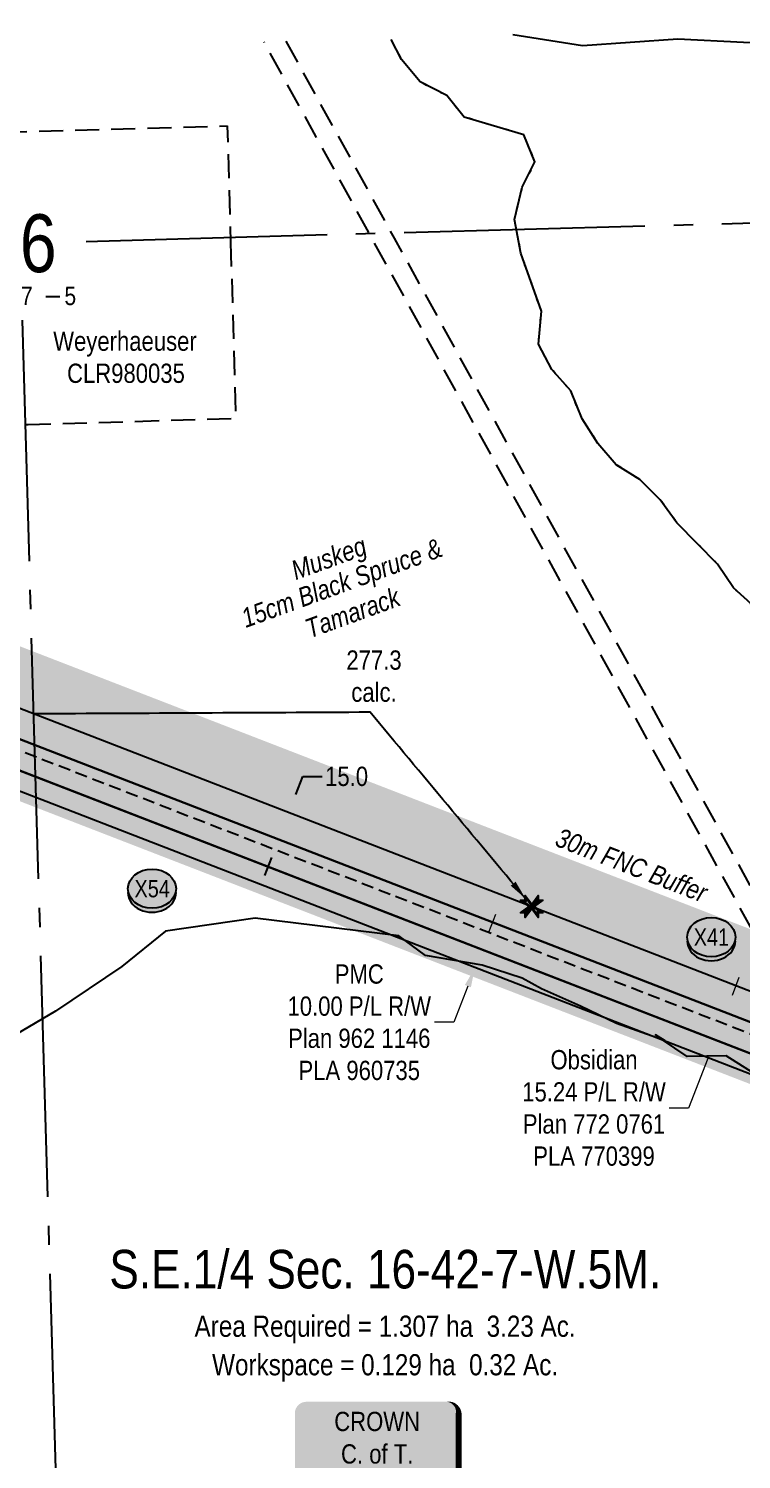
# Model space of a CAD drawing. Extents: x 633209 to 644713, y 5826006 to 5832721.
# Drawn here: x 638860 to 639230, y 5831093 to 5831836 of the extents above; entities that cross this region are included whole.
import ezdxf
from ezdxf.enums import TextEntityAlignment as Align

# ---------------------------------------------------------------- set-up
doc = ezdxf.new("R2010")
doc.units = 0
doc.header["$LTSCALE"] = 5
doc.header["$PDSIZE"] = 0.5
for name, pattern in [('foc-ACCESSROAD', [3.75, 2.5, -1.25]), ('foc-QUARTERLINE', [33, 25, -3, 2, -3]), ('foc-WHEELTRACKS', [2, 0.4, -1.6]), ('UG_PIPE', [1.875, 1.25, -0.625])]:
    doc.linetypes.add(name, pattern=pattern)
doc.layers.get('Defpoints').update_dxf_attribs({"color": 9})
for name, color, linetype in [('10', 1, 'Continuous'), ('9', 3, 'Continuous'), ('AS-OWNER', 7, 'Continuous'), ('AS-PIPE-UG', 44, 'UG_PIPE'), ('C-AR', 13, 'foc-ACCESSROAD'), ('C-RW', 13, 'Continuous'), ('C-SYMBOL', 7, 'Continuous'), ('F-RW', 190, 'Continuous'), ('F-WS', 190, 'foc-ACCESSROAD'), ('L-AREAREQUIRED', 7, 'Continuous'), ('L-AREAWORK', 5, 'Continuous'), ('L-MON', 1, 'Continuous'), ('L-QSEC', 8, 'foc-QUARTERLINE'), ('L-SECLBL', 7, 'Continuous'), ('P-BUFFER-H 30m', 51, 'Continuous'), ('P-BUFFER-T', 40, 'Continuous'), ('P-CROSSINGS', 250, 'Continuous'), ('P-PROPOSED', 10, 'Continuous'), ('P-PROPOSED-H', 21, 'Continuous'), ('P-TXT', 4, 'Continuous'), ('T-BUSH-T', 110, 'Continuous'), ('T-WATER-P3', 160, 'foc-WHEELTRACKS'), ('WETLAND', 143, 'Continuous')]:
    doc.layers.add(name, color=color, linetype=linetype)
for name, color, linetype, lineweight in [('C-AR-T', 13, 'Continuous', 9), ('F-RW-T', 190, 'Continuous', 9), ('F-WS-T', 190, 'Continuous', 9), ('T-TEXT', 48, 'Continuous', 18)]:
    doc.layers.add(name, color=color, linetype=linetype, lineweight=lineweight)
doc.styles.add('100L', font='ARIALN.TTF', dxfattribs={"height": 11})
doc.styles.add('175L', font='ARIALN.TTF', dxfattribs={"height": 20})
doc.styles.add('80', font='ARIALN.TTF', dxfattribs={"height": 10})
doc.styles.add('80CG', font='ARIALN.TTF', dxfattribs={"height": 10})
doc.styles.add('80L', font='ARIALN.TTF', dxfattribs={"height": 10})
doc.styles.add('Crossing', font='ARIALN.TTF', dxfattribs={"height": 10})
doc.styles.add('foc-LtypeFont', font='ARIALN.TTF', dxfattribs={"height": 7.35})
doc.styles.add('MtXpl_Arial_Narrow', font='ARIALNI.TTF')
doc.styles.add('SIMPLEX', font='ARIALN.TTF')
doc.linetypes.add('foc-TOPO-flowdirection-NOLINE', pattern='A,0,[">",foc-LtypeFont,S=0.3,R=0,X=0,Y=-0.945],-20,[">",foc-LtypeFont,S=0.3,R=0,X=0,Y=-0.945],0', length=20)
doc.dimstyles.new('Compass 5 000', dxfattribs={"dimscale": 5, "dimtxt": 9, "dimasz": 2, "dimexe": 0.2, "dimexo": 0.0625, "dimgap": 0.5, "dimtad": 0, "dimtih": 1, "dimtoh": 1, "dimzin": 0, "dimdsep": 46, "dimtxsty": '80CG', "dimcen": 0.1, "dimse1": 1, "dimse2": 1, "dimclrd": 256, "dimclrt": 256, "dimaunit": 1, "dimadec": 4, "dimazin": 0, "dimtfac": 0.06, "dimtofl": 0, "dimtmove": 0, "dimatfit": 1, "dimfxl": 0.2, "dimtolj": 1, "dimtzin": 0, "dimlwd": -1, "dimarcsym": 0})

# ---------------------------------------------------------------- blocks, each defined once
blk = doc.blocks.new('L-SECLBL')
at = {"layer": '9', "color": 7}
for p, q in [((-5.08, -27.83), (-12.29, -27.83)), ((20.7, -27.83), (13.5, -27.83))]:
    blk.add_line(p, q, dxfattribs=at)
at = {"layer": '10', "color": 2, "style": 'SIMPLEX'}
blk.add_attdef('SEC', text='', height=30, dxfattribs=at).set_placement((0, 0), align=Align.MIDDLE)
at = {"layer": '10', "color": 5, "style": '80L'}
blk.add_attdef('TWP', text='', height=9.5, dxfattribs=at).set_placement((-14.43, -27.37), align=Align.MIDDLE_RIGHT)
blk.add_attdef('RGE', text='', height=9.5, dxfattribs=at).set_placement((3.62, -27.37), align=Align.MIDDLE_CENTER)
blk.add_attdef('MER', text='', height=9.5, dxfattribs=at).set_placement((23.17, -27.37), align=Align.MIDDLE_LEFT)
blk = doc.blocks.new('*D422')
at = {"layer": 'C-AR-T', "transparency": 16777216}
for p, q in [((639224.83, 5831334.37), (639228.44, 5831343.7)), ((639212.11, 5831301.52), (639202.13, 5831275.75)), ((639202.13, 5831275.75), (639192.13, 5831275.75))]:
    blk.add_line(p, q, dxfattribs=at)
for points in [[(639223.27, 5831334.97), (639226.38, 5831333.77), (639221.22, 5831325.05)], [(639210.55, 5831302.12), (639213.66, 5831300.91), (639215.72, 5831310.84)]]:
    blk.add_solid(points, dxfattribs=at)
at = {"layer": 'Defpoints', "color": 0, "transparency": 16777216}
for p in [(639004.66, 5831408.89), (638999.16, 5831394.68), (639221.22, 5831325.05)]:
    blk.add_point(p, dxfattribs=at)
at = {"layer": 'C-AR-T', "transparency": 16777216, "insert": (639153.05, 5831275.75), "char_height": 10, "attachment_point": 5, "style": '80CG'}
blk.add_mtext('\\A1;Obsidian\\P15.24 P/L R/W\\PPlan 772 0761\\PPLA 770399', dxfattribs=at)
blk = doc.blocks.new('*D537')
at = {"layer": 'Defpoints', "color": 0, "transparency": 16777216}
for p in [(638923.81, 5831423.85), (638920.2, 5831414.53), (639094.8, 5831357.65)]:
    blk.add_point(p, dxfattribs=at)
at = {"layer": 'F-RW-T', "transparency": 16777216}
for p, q in [((639098.41, 5831366.98), (639102.02, 5831376.31)), ((639087.58, 5831339.01), (639080.31, 5831320.22)), ((639080.31, 5831320.22), (639070.31, 5831320.22))]:
    blk.add_line(p, q, dxfattribs=at)
for points in [[(639096.86, 5831367.58), (639099.97, 5831366.38), (639094.8, 5831357.65)], [(639086.03, 5831339.61), (639089.14, 5831338.41), (639091.19, 5831348.33)]]:
    blk.add_solid(points, dxfattribs=at)
at = {"layer": 'F-RW-T', "transparency": 16777216, "insert": (639031.22, 5831320.22), "char_height": 10, "attachment_point": 5, "style": '80CG'}
blk.add_mtext('\\A1;PMC \\P10.00 P/L R/W\\PPlan 962 1146\\PPLA 960735', dxfattribs=at)
blk = doc.blocks.new('*U383')
h = blk.add_hatch(color=255)
edge = h.paths.add_edge_path()
edge.add_line((-36.5, -28.5), (36.5, -28.5))
edge.add_arc((36.5, -22.5), 6, 270, 360)
edge.add_line((42.5, -22.5), (42.5, 21))
edge.add_arc((36.5, 21), 6, 0, 90)
edge.add_line((36.5, 27), (-36.5, 27))
edge.add_arc((-36.5, 21), 6, 90, 180)
edge.add_line((-42.5, 21), (-42.5, -22.5))
edge.add_arc((-36.5, -22.5), 6, 180, 270)
at = {"color": 14, "flags": 128}
blk.add_lwpolyline([(-36.5, -28.5, 3, 3, 0), (36.5, -28.5, 3, 3, 0.414214), (42.5, -22.5, 3, 3, 0), (42.5, 21, 3, 0, 0.414214), (36.5, 27, 0, 0, 0), (-36.5, 27, 0, 0, 0.414214), (-42.5, 21, 0, 0, 0), (-42.5, -22.5, 0, 3, 0.414214)], format="xyseb", close=True, dxfattribs=at)
at = {"color": 14, "style": '80'}
blk.add_attdef('ENTER_TEXT_001', (-26.85, -4.92), '', height=10, dxfattribs=at)
blk = doc.blocks.new('TEMP')
h = blk.add_hatch(color=255)
h.dxf.hatch_style = 1
h.paths.add_polyline_path([(-1.15, -0.67), (-0.67, -0.67), (-0.67, -1.15), (0, -0.25), (0.67, -1.15), (0.67, -0.67), (1.15, -0.67), (0.25, 0), (1.15, 0.67), (0.67, 0.67), (0.67, 1.15), (0, 0.25), (-0.67, 1.15), (-0.67, 0.67), (-1.15, 0.67), (-0.25, 0)])
h.paths.add_polyline_path([(0.57, 0.85), (0.57, 0.57), (0.85, 0.57), (0.08, 0), (0.85, -0.57), (0.57, -0.57), (0.57, -0.85), (0, -0.08), (-0.57, -0.85), (-0.57, -0.57), (-0.85, -0.57), (-0.08, 0), (-0.85, 0.57), (-0.57, 0.57), (-0.57, 0.85), (0, 0.08)], flags=16)
h = blk.add_hatch(color=1)
h.dxf.hatch_style = 1
h.paths.add_polyline_path([(-0.07, -0.01), (-0.08, 0), (-0.85, -0.57), (-0.57, -0.57), (-0.57, -0.85), (0.07, 0.01), (0.08, 0), (0.85, 0.57), (0.57, 0.57), (0.57, 0.85)])
at = {"color": 1}
for p, q in [((-0.08, 0), (0.08, 0)), ((0, 0.08), (0, -0.08))]:
    blk.add_line(p, q, dxfattribs=at)
at = {"color": 255, "flags": 128}
blk.add_lwpolyline([(-0.25, 0), (-1.15, 0.67), (-0.67, 0.67), (-0.67, 1.15), (0, 0.25), (0.67, 1.15), (0.67, 0.67), (1.15, 0.67), (0.25, 0), (1.15, -0.67), (0.67, -0.67), (0.67, -1.15), (0, -0.25), (-0.67, -1.15), (-0.67, -0.67), (-1.15, -0.67)], close=True, dxfattribs=at)
at = {"color": 1, "flags": 128}
blk.add_lwpolyline([(-0.08, 0), (-0.85, 0.57), (-0.57, 0.57), (-0.57, 0.85), (0, 0.08), (0.57, 0.85), (0.57, 0.57), (0.85, 0.57), (0.08, 0), (0.85, -0.57), (0.57, -0.57), (0.57, -0.85), (0, -0.08), (-0.57, -0.85), (-0.57, -0.57), (-0.85, -0.57)], close=True, dxfattribs=at)
blk = doc.blocks.new('xing2')
h = blk.add_hatch(color=50)
h.dxf.hatch_style = 1
edge = h.paths.add_edge_path()
edge.add_ellipse((0, 0), major_axis=(-12.5, 0), ratio=0.816297, start_angle=0, end_angle=360)
h = blk.add_hatch(color=250)
h.dxf.hatch_style = 1
edge = h.paths.add_edge_path()
edge.add_ellipse((0, -2.05), major_axis=(-12.5, 0), ratio=0.816297, start_angle=0, end_angle=180)
edge.add_line((12.5, -2.05), (12.5, 0))
edge.add_ellipse((0, 0), major_axis=(-12.5, 0), ratio=0.816297, start_angle=0, end_angle=180, ccw=False)
edge.add_line((-12.5, 0), (-12.5, -2.05))
at = {"color": 250}
blk.add_ellipse((0, 0), major_axis=(-12.5, 0), ratio=0.816297, dxfattribs=at)
blk.add_ellipse((0, -2.05), major_axis=(-12.5, 0), ratio=0.816297, start_param=0, end_param=3.141593, dxfattribs=at)
at = {"color": 250, "style": 'Crossing'}
blk.add_attdef('CROSSING', text='', height=9, dxfattribs=at).set_placement((0.09, 0.02), align=Align.MIDDLE_CENTER)
at = {"color": 250, "style": 'Crossing', "flags": 1}
for tag, p in [('OWNER', (0.09, -12.49)), ('DESCRIPTION', (0.09, -25.77)), ('LOCATION', (0.09, -39.3)), ('DWG_REF', (0.09, -52.84))]:
    blk.add_attdef(tag, text='', height=9, dxfattribs=at).set_placement(p, align=Align.MIDDLE_CENTER)
blk = doc.blocks.new('*D690')
at = {"layer": 'Defpoints', "color": 0, "transparency": 16777216}
for p in [(638994.67, 5831429.13), (639006.57, 5831424.52), (639001.16, 5831410.54)]:
    blk.add_point(p, dxfattribs=at)
at = {"layer": 'P-TXT', "transparency": 16777216}
for p, q in [((638998.28, 5831438.45), (639001.89, 5831447.78)), ((639001.89, 5831447.78), (639011.89, 5831447.78)), ((638985.64, 5831405.82), (638982.03, 5831396.49))]:
    blk.add_line(p, q, dxfattribs=at)
for points in [[(638996.72, 5831439.06), (638999.83, 5831437.85), (638994.67, 5831429.13)], [(638984.09, 5831406.42), (638987.2, 5831405.22), (638989.25, 5831415.14)]]:
    blk.add_solid(points, dxfattribs=at)
at = {"layer": 'P-TXT', "transparency": 16777216, "insert": (639024.64, 5831447.78), "char_height": 10, "attachment_point": 5, "style": '80CG'}
blk.add_mtext('\\A1;15.0', dxfattribs=at)

msp = doc.modelspace()

# ---------------------------------------------------------------- hatches: boundary and pattern name
at = {"layer": 'P-BUFFER-H 30m'}
h = msp.add_hatch(color=256, dxfattribs=at)
h.dxf.hatch_style = 1
edge = h.paths.add_edge_path()
edge.add_arc((639674.771, 5831149.735), 29.991, 248.835233, 271.744192, ccw=False)
edge.add_line((639663.943, 5831121.767), (638550.927, 5831552.69))
edge.add_line((638550.927, 5831552.69), (638259.92, 5831665.363))
edge.add_arc((638270.749, 5831693.33), 29.991, 203.834641, 248.83452, ccw=False)
edge.add_line((638243.316, 5831681.211), (638242.624, 5831682.777))
edge.add_line((638242.624, 5831682.777), (638050.717, 5831757.078))
edge.add_line((638050.717, 5831757.078), (638048.567, 5831835.812))
edge.add_arc((638049.386, 5831805.833), 29.991, 68.834986, 91.564135, ccw=False)
edge.add_line((638060.214, 5831833.801), (638287.072, 5831745.967))
edge.add_arc((638276.243, 5831718), 29.991, 23.834641, 68.834986, ccw=False)
edge.add_line((638303.676, 5831730.119), (638304.368, 5831728.554))
edge.add_line((638304.368, 5831728.554), (638577.998, 5831622.609))
edge.add_line((638577.998, 5831622.609), (639673.284, 5831198.55))
edge.add_line((639673.284, 5831198.55), (639675.684, 5831119.758))
at = {"layer": 'P-PROPOSED-H'}
h = msp.add_hatch(color=256, dxfattribs=at)
h.dxf.hatch_style = 1
h.paths.add_polyline_path([(638049.386, 5831805.833), (638276.243, 5831718), (638281.955, 5831705.071), (638567.169, 5831594.642), (639674.275, 5831166.007), (639674.771, 5831149.735), (638561.755, 5831580.658), (638270.749, 5831693.33), (638265.037, 5831706.259), (638049.829, 5831789.581)])

# ---------------------------------------------------------------- linework, layer by layer
at = {"layer": 'AS-PIPE-UG', "flags": 128}
msp.add_lwpolyline([(639606.638, 5831169.759), (638751.331, 5831501.279)], dxfattribs=at)
at = {"layer": 'C-AR', "flags": 128}
msp.add_lwpolyline([(638993.117, 5831829.319), (639049.272, 5831727.173), (639283.611, 5831300.889), (639295.022, 5831280.136), (639302.507, 5831266.52), (639344.166, 5831190.75), (639481.973, 5830938.155), (639479.639, 5830938.089), (639476.418, 5830937.997), (639470.761, 5830937.836), (639335.343, 5831185.902), (639287.913, 5831272.17), (639280.427, 5831285.786), (639269.017, 5831306.539), (639037.956, 5831726.858), (638981.809, 5831828.991)], dxfattribs=at)
at = {"layer": 'C-RW'}
msp.add_lwpolyline([(639675.273, 5831133.251), (638050.577, 5831762.197), (638050.125, 5831778.745), (638561.755, 5831580.658), (639674.771, 5831149.735)], close=True, dxfattribs=at)
at = {"layer": 'F-RW'}
msp.add_lwpolyline([(639675.603, 5831122.405), (638116.258, 5831726.088), (638110.558, 5831738.991), (638101.841, 5831758.722), (638050.125, 5831778.745), (638049.829, 5831789.581), (638109.312, 5831766.549), (638123.729, 5831733.915), (639675.273, 5831133.251)], close=True, dxfattribs=at)
at = {"layer": 'F-WS', "flags": 128}
msp.add_lwpolyline([(638964.467, 5831724.817), (638967.065, 5831633.366), (638859.41, 5831630.307), (638815.03, 5831629.046), (638812.429, 5831720.591), (638810.711, 5831781.082), (638854.993, 5831782.34), (638962.746, 5831785.402), (638964.467, 5831724.817)], close=True, dxfattribs=at)
at = {"layer": 'L-QSEC'}
for p, q in [((638889.545, 5831725.443), (639656.59, 5831746.788)), ((638856.219, 5831684.503), (638878.424, 5830920.97))]:
    msp.add_line(p, q, dxfattribs=at)
at = {"layer": 'P-PROPOSED', "flags": 128}
msp.add_lwpolyline([(638049.386, 5831805.833), (638276.243, 5831718), (638281.955, 5831705.071), (638567.169, 5831594.642), (639674.275, 5831166.007), (639674.771, 5831149.735), (638561.755, 5831580.658), (638270.749, 5831693.33), (638265.037, 5831706.259), (638049.829, 5831789.581)], close=True, dxfattribs=at)
at = {"layer": 'T-WATER-P3', "flags": 128}
msp.add_lwpolyline([(639507.333, 5831306.538), (639507.917, 5831316.404), (639504.611, 5831328.752), (639493.274, 5831337.153), (639466.88, 5831372.971), (639456.65, 5831382.814), (639427.707, 5831396.655), (639412.52, 5831402.101), (639394.726, 5831404.926), (639385.804, 5831393.065), (639373.712, 5831391.265), (639365.764, 5831403.273), (639369.858, 5831477.362), (639361.65, 5831489.237), (639360.545, 5831508.391), (639348.495, 5831536.797), (639339.242, 5831547.688), (639322.502, 5831547.9), (639312.857, 5831537.149), (639312.327, 5831517.403), (639302.878, 5831506.456), (639291.214, 5831514.857), (639283.003, 5831527.253), (639273.099, 5831537.883), (639260.974, 5831546.935), (639247.508, 5831545.653), (639236.422, 5831535.681), (639225.406, 5831545.652), (639217.197, 5831557.987), (639196.011, 5831579.435), (639187.411, 5831591.309), (639176.786, 5831601.804), (639164.601, 5831609.548), (639155.087, 5831620.571), (639146.809, 5831633.36), (639140.946, 5831647.858), (639131.171, 5831658.944), (639124.265, 5831672.131), (639125.718, 5831689.265), (639115.101, 5831719.244), (639111.844, 5831736.822), (639115.783, 5831753.507), (639122.413, 5831766.667), (639116.618, 5831780.708), (639085.595, 5831789.966), (639076.605, 5831801.056), (639062.786, 5831808.207), (639053.205, 5831819.881), (639047.816, 5831830.101)], dxfattribs=at)
at = {"layer": 'T-WATER-P3', "linetype": 'foc-TOPO-flowdirection-NOLINE', "flags": 128}
msp.add_lwpolyline([(639507.333, 5831306.538), (639507.917, 5831316.404), (639504.611, 5831328.752), (639493.274, 5831337.153), (639466.88, 5831372.971), (639456.65, 5831382.814), (639427.707, 5831396.655), (639412.52, 5831402.101), (639394.726, 5831404.926), (639385.804, 5831393.065), (639373.712, 5831391.265), (639365.764, 5831403.273), (639369.858, 5831477.362), (639361.65, 5831489.237), (639360.545, 5831508.391), (639348.495, 5831536.797), (639339.242, 5831547.688), (639322.502, 5831547.9), (639312.857, 5831537.149), (639312.327, 5831517.403), (639302.878, 5831506.456), (639291.214, 5831514.857), (639283.003, 5831527.253), (639273.099, 5831537.883), (639260.974, 5831546.935), (639247.508, 5831545.653), (639236.422, 5831535.681), (639225.406, 5831545.652), (639217.197, 5831557.987), (639196.011, 5831579.435), (639187.411, 5831591.309), (639176.786, 5831601.804), (639164.601, 5831609.548), (639155.087, 5831620.571), (639146.809, 5831633.36), (639140.946, 5831647.858), (639131.171, 5831658.944), (639124.265, 5831672.131), (639125.718, 5831689.265), (639115.101, 5831719.244), (639111.844, 5831736.822), (639115.783, 5831753.507), (639122.413, 5831766.667), (639116.618, 5831780.708), (639085.595, 5831789.966), (639076.605, 5831801.056), (639062.786, 5831808.207), (639053.205, 5831819.881), (639047.816, 5831830.101)], dxfattribs=at)
at = {"layer": 'WETLAND'}
for points in [[(639110.941, 5831832.739), (639147.067, 5831827.035), (639196.473, 5831830.564), (639264.7, 5831827.035)], [(639245.152, 5831287.998), (639221.625, 5831302.906), (639201.456, 5831302.457), (639188.639, 5831311.18), (639190.036, 5831310.691), (639184.988, 5831313.665), (639188.639, 5831311.18), (639164.712, 5831319.546), (639146.107, 5831328.556), (639125.827, 5831337.682), (639115.706, 5831343.142), (639094.931, 5831349.911), (639065.523, 5831354.972), (639051.762, 5831365.026), (638977.187, 5831374.281), (638930.578, 5831367.6), (638908.05, 5831349.134), (638873.493, 5831326.096), (638845.771, 5831309.494)]]:
    msp.add_lwpolyline(points, dxfattribs=at)

# ---------------------------------------------------------------- block references
at = {"layer": 'AS-OWNER'}
ref = msp.add_blockref('*U383', (639040.302, 5831096.346), dxfattribs=at)
ref.add_attrib('ENTER_TEXT_001', 'CROWN', (639018.242, 5831108.119), dxfattribs={"layer": '0', "color": 14, "height": 10, "style": '80'})
ref.add_attrib('ENTER_TEXT_002', 'C. of T.', (639021.738, 5831091.275), dxfattribs={"layer": '0', "color": 14, "height": 10, "style": '80'})
ref.add_attrib('ENTER_TEXT_003', ' 892 273 835 P', (639001.693, 5831074.567), dxfattribs={"layer": '0', "color": 14, "height": 10, "style": '80'})
at = {"layer": 'L-MON', "color": 5, "xscale": 4.9984184, "yscale": 4.9984184, "zscale": 4.9984184}
msp.add_blockref('TEMP', (639120.722, 5831380.324), dxfattribs=at)
at = {"layer": 'L-SECLBL'}
msp.add_blockref('L-SECLBL', (638855.056, 5831724.484), dxfattribs=at).add_auto_attribs({'SEC': '16', 'TWP': '42', 'RGE': '7', 'MER': '5'})
at = {"layer": 'P-CROSSINGS', "color": 5, "xscale": 0.99968368, "yscale": 0.99968368, "zscale": 0.99968368}
msp.add_blockref('xing2', (638923.658, 5831389.576), dxfattribs=at).add_auto_attribs({'CROSSING': 'X54'})
at = {"layer": 'P-CROSSINGS', "xscale": 0.99968368, "yscale": 0.99968368, "zscale": 0.99968368}
msp.add_blockref('xing2', (639213.894, 5831364.409), dxfattribs=at).add_auto_attribs({'CROSSING': 'X41'})

# ---------------------------------------------------------------- texts
at = {"layer": 'C-SYMBOL', "color": 3, "style": '175L'}
msp.add_text('S.E.1/4 Sec. 16-42-7-W.5M.', height=19.99368, dxfattribs=at).set_placement((639044.747, 5831176.145), align=Align.BOTTOM_CENTER)
at = {"layer": 'F-WS-T', "insert": (638872.257, 5831678.673), "char_height": 10, "width": 74.74529, "attachment_point": 1, "style": '175L'}
msp.add_mtext('\\pi0.12503;Weyerhaeuser\\P\\pi7.3181;CLR980035', dxfattribs=at)
at = {"layer": 'L-AREAREQUIRED', "color": 5, "style": '100L'}
msp.add_text('Area Required = 1.307 ha  3.23 Ac.', height=10.99304, dxfattribs=at).set_placement((639044.626, 5831153.748), align=Align.BOTTOM_CENTER)
at = {"layer": 'L-AREAWORK', "color": 5, "style": '100L'}
msp.add_text('Workspace = 0.129 ha  0.32 Ac.', height=10.99304, dxfattribs=at).set_placement((639044.626, 5831133.76), align=Align.BOTTOM_CENTER)
at = {"layer": 'P-BUFFER-T', "insert": (639135.423, 5831421.509), "char_height": 9.99684, "attachment_point": 1, "rotation": 338.835232, "style": '80L'}
msp.add_mtext_dynamic_manual_height_columns('\\pi0.37693;{\\fArial Narrow|b0|i1|c0|p34;30m FNC Buffer}', width=83.85173, gutter_width=50.016, heights=[0], dxfattribs=at)
at = {"layer": 'P-TXT', "insert": (639038.865, 5831513.192), "char_height": 9.99684, "width": 22.67127, "attachment_point": 2, "style": '175L'}
msp.add_mtext('277.3 calc.', dxfattribs=at)
at = {"layer": 'T-BUSH-T', "insert": (639020.34, 5831552.939), "char_height": 9.99684, "width": 110.03534, "attachment_point": 2, "rotation": 20, "line_spacing_factor": 0.989768, "style": 'MtXpl_Arial_Narrow'}
msp.add_mtext('15cm Black Spruce & Tamarack', dxfattribs=at)
at = {"layer": 'T-TEXT', "insert": (638994.844, 5831559.003), "char_height": 9.9968, "width": 40.39975, "attachment_point": 1, "rotation": 20, "style": 'MtXpl_Arial_Narrow'}
msp.add_mtext('Muskeg', dxfattribs=at)

# ---------------------------------------------------------------- dimensions: what is measured, and where the dimension line sits
at = {"layer": 'C-AR-T'}
dim = msp.add_linear_dim(base=(639221.217, 5831325.047), p1=(638999.16, 5831394.681), p2=(639004.659, 5831408.886), angle=68.836303, text='Obsidian\\P15.24 P/L R/W\\PPlan 772 0761\\PPLA 770399', dimstyle='Compass 5 000', dxfattribs=at)
dim.commit()
dim.dimension.update_dxf_attribs({"geometry": '*D422', "text_midpoint": (639153.047, 5831275.752), "dimtype": 161})
at = {"layer": 'F-RW-T'}
dim = msp.add_linear_dim(base=(639094.801, 5831357.654), p1=(638920.199, 5831414.532), p2=(638923.807, 5831423.853), angle=68.836486, text='PMC \\P10.00 P/L R/W\\PPlan 962 1146\\PPLA 960735', dimstyle='Compass 5 000', dxfattribs=at)
dim.commit()
dim.dimension.update_dxf_attribs({"geometry": '*D537', "text_midpoint": (639031.221, 5831320.217), "dimtype": 161})
at = {"layer": 'P-TXT'}
dim = msp.add_linear_dim(base=(638994.668, 5831429.128), p1=(639001.156, 5831410.536), p2=(639006.57, 5831424.52), angle=68.835232, text='15.0', dimstyle='Compass 5 000', dxfattribs=at)
dim.commit()
dim.dimension.update_dxf_attribs({"geometry": '*D690', "text_midpoint": (639024.642, 5831447.779), "dimtype": 161})

# ---------------------------------------------------------------- leaders
at = {"layer": 'P-TXT', "path_type": 1}
for points in [[(638862.154, 5831480.433), (639036.697, 5831481.273)], [(639117.494, 5831384.451), (639036.697, 5831481.273)]]:
    msp.add_leader(points, dimstyle='Compass 5 000', override={"dimgap": 0.5, "dimtad": 0}, dxfattribs=at)

doc.saveas('drawing.dxf')
